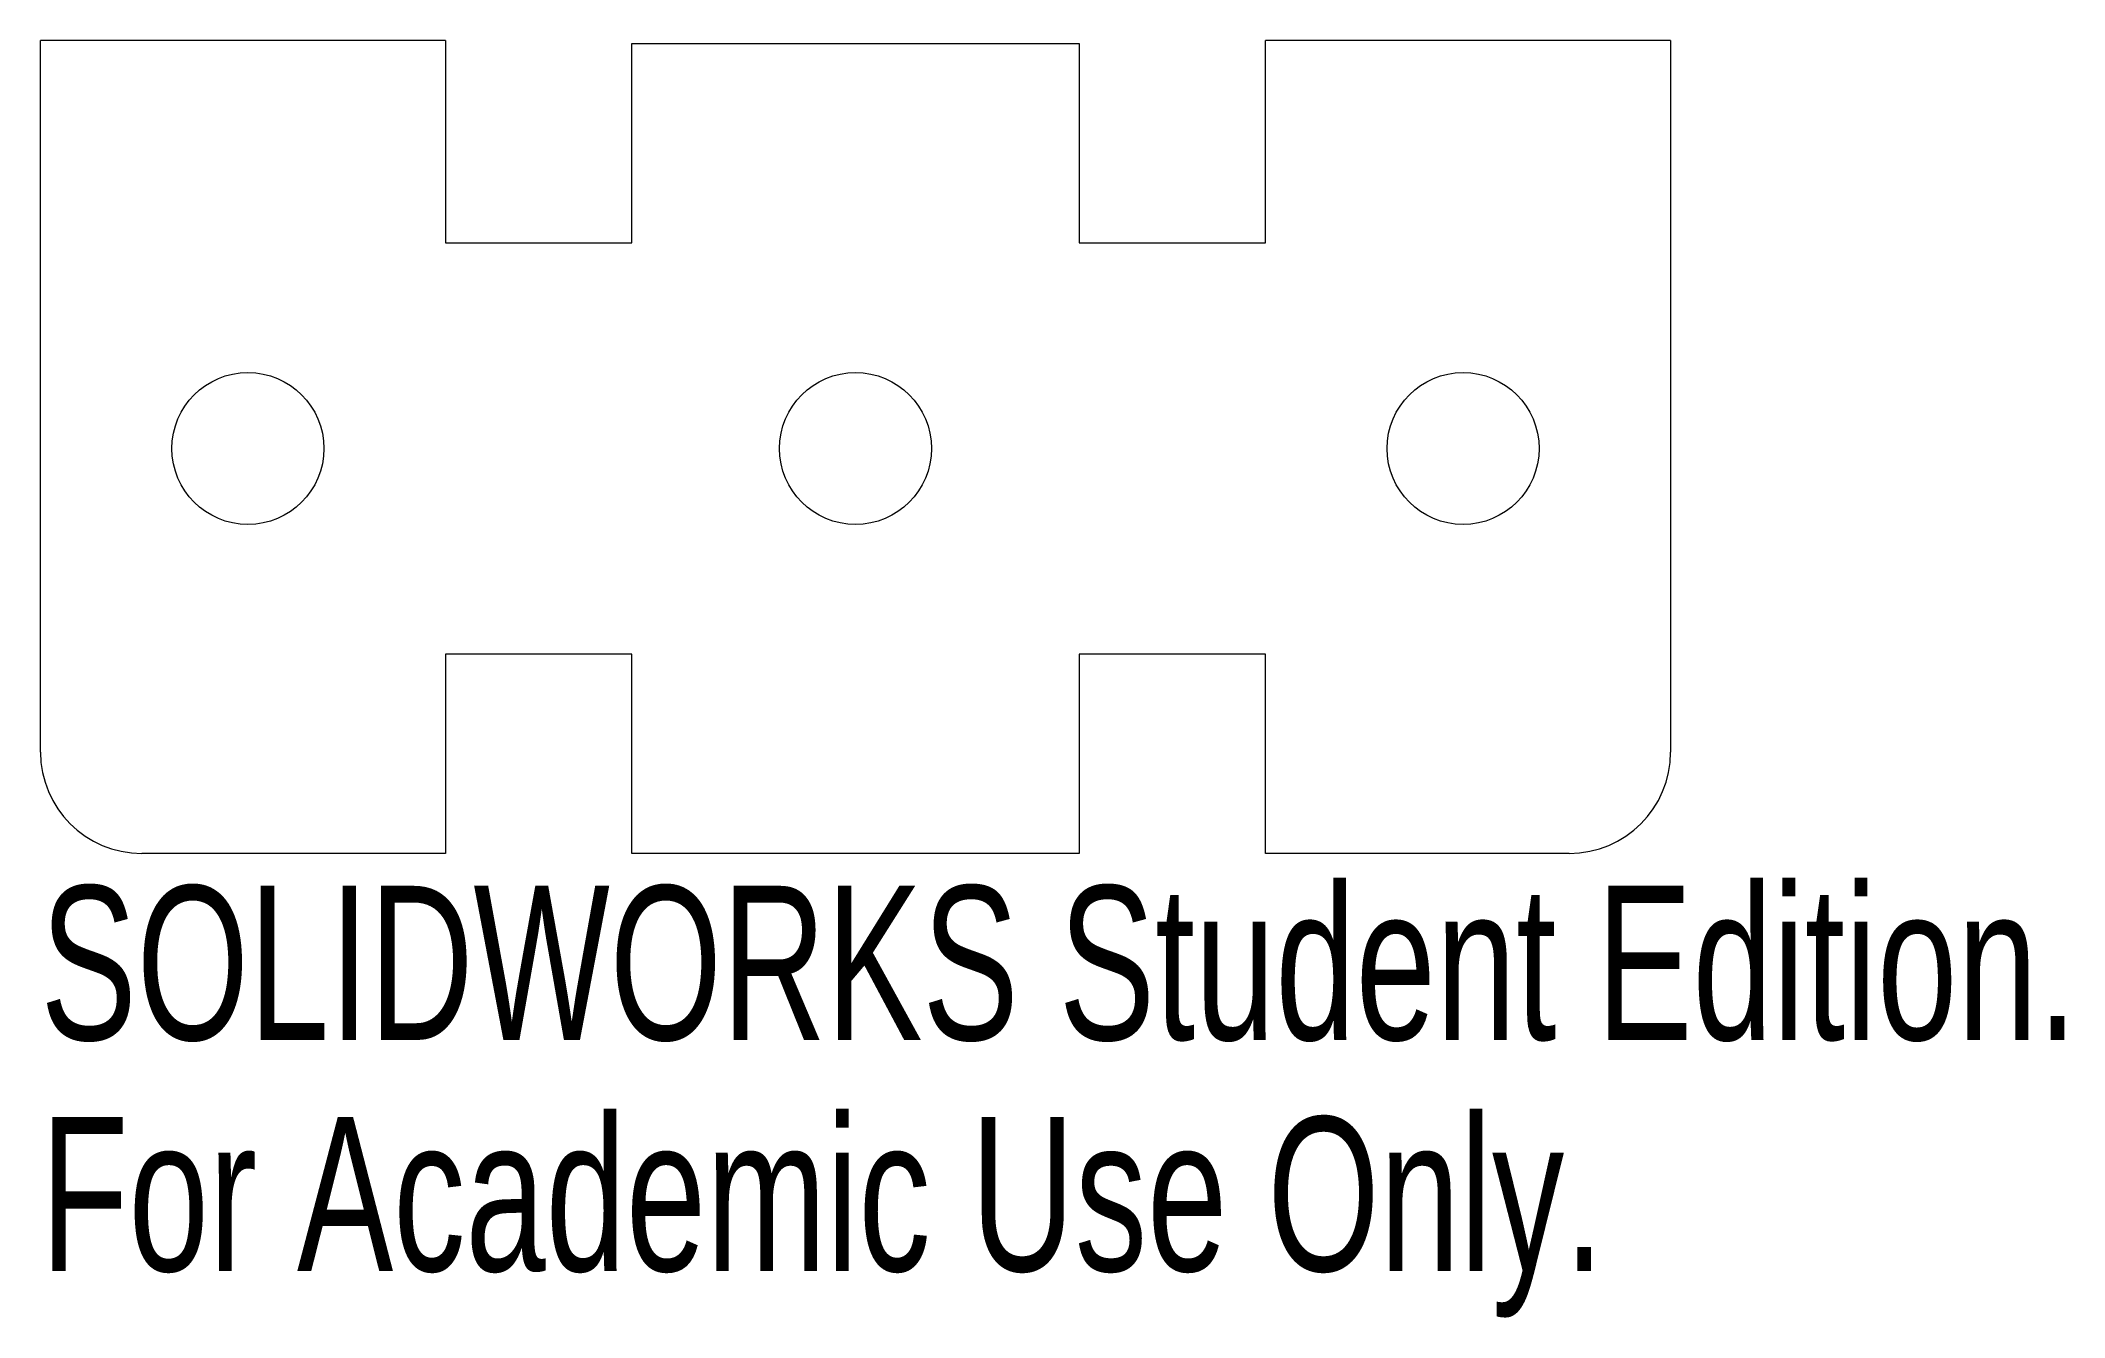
# Model space of a CAD drawing. Header units: inches. Extents: x -1.01 to 1.49, y -1.07 to 0.5.
import ezdxf

# ---------------------------------------------------------------- set-up
doc = ezdxf.new("R2010")
doc.units = ezdxf.units.IN
doc.header["$MEASUREMENT"] = 0
doc.styles.add('SLDTEXTSTYLE0', font='TXT', dxfattribs={"width": 0.7})

msp = doc.modelspace()

# ---------------------------------------------------------------- linework, layer by layer
at = {"color": 7, "linetype": 'Continuous', "lineweight": 15}
for p, q in [((-0.5061, 0.5039), (-1.0061, 0.5039)), ((-1.0061, -0.375), (-1.0061, 0.5039)), ((-0.5061, 0.5039), (-0.5061, 0.2539)), ((-0.2761, 0.5), (0.2761, 0.5)), ((-0.2761, 0.2539), (-0.2761, 0.5)), ((0.2761, 0.5), (0.2761, 0.2539)), ((1.0061, 0.5039), (0.5061, 0.5039)), ((0.5061, 0.2539), (0.5061, 0.5039)), ((1.0061, 0.5039), (1.0061, -0.375)), ((-0.5061, 0.2539), (-0.2761, 0.2539)), ((0.2761, 0.2539), (0.5061, 0.2539)), ((-0.5061, -0.2539), (-0.5061, -0.5)), ((-0.2761, -0.2539), (-0.5061, -0.2539)), ((-0.2761, -0.5), (-0.2761, -0.2539)), ((0.2761, -0.2539), (0.2761, -0.5)), ((0.5061, -0.2539), (0.2761, -0.2539)), ((0.5061, -0.5), (0.5061, -0.2539)), ((-0.5061, -0.5), (-0.8811, -0.5)), ((0.2761, -0.5), (-0.2761, -0.5)), ((0.8811, -0.5), (0.5061, -0.5))]:
    msp.add_line(p, q, dxfattribs=at)
for centre in [(-0.75, 0), (0, 0), (0.75, 0)]:
    msp.add_circle(centre, 0.0938, dxfattribs=at)
for centre, start, end in [((-0.8811, -0.375), 180, 270), ((0.8811, -0.375), 270, 0)]:
    msp.add_arc(centre, 0.125, start, end, dxfattribs=at)

# ---------------------------------------------------------------- texts
at = {"color": 7, "linetype": 'Continuous', "char_height": 0.1903, "attachment_point": 1, "style": 'SLDTEXTSTYLE0'}
for s, insert in [('SOLIDWORKS Student Edition.', (-1.0061, -0.5401)), ('For Academic Use Only.', (-1.0061, -0.8256))]:
    msp.add_mtext(s, dxfattribs=dict(at, insert=insert))

doc.saveas('drawing.dxf')
